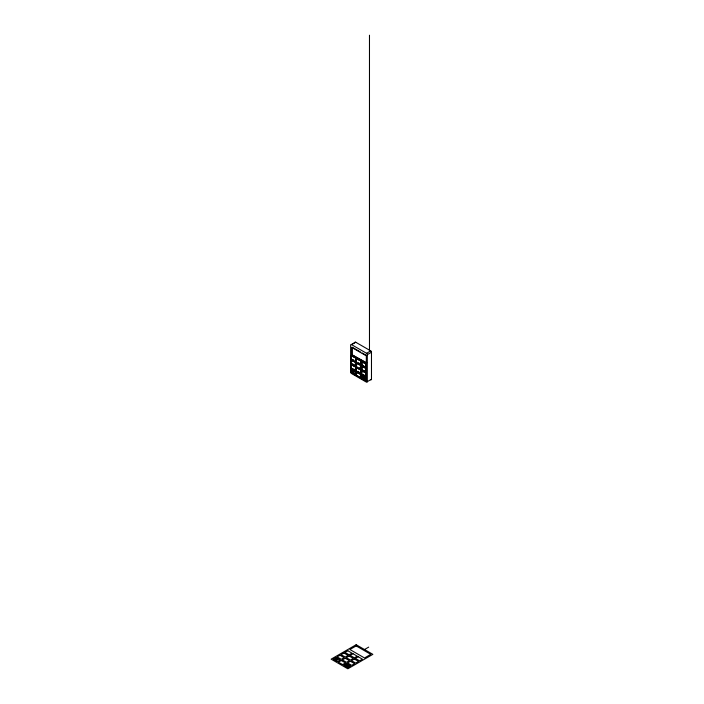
<?xml version="1.0" encoding="UTF-8"?>
<svg xmlns="http://www.w3.org/2000/svg" width="704" height="704" viewBox="0 0 704 704"><rect width="100%" height="100%" fill="white"/><g stroke="black" fill="none" stroke-linecap="round" stroke-linejoin="round"><path stroke-width="1.06" d="M362.63 378.462L363.132 376.948M364.408 379.482L364.901 377.969M351.463 344.511L354.798 342.584A1.346 0.774 60 0 1 355.731 342.232L370.718 350.882A1.091 0.634 60 0 1 371.483 352.22L371.483 379.227A1.223 0.713 60 0 1 370.621 379.729M371.483 379.227L367.312 381.638A1.223 0.713 60 0 1 366.45 382.14L351.463 373.49A1.188 0.686 60 0 1 350.627 372.038L350.627 344.986A1.346 0.774 60 0 1 351.56 344.634L355.731 342.232M351.727 354.64L366.326 363.07L366.326 355.846L351.727 347.415L351.727 354.64L366.749 362.833M351.252 355.784L355.837 357.949L355.423 361.504L351.252 359.093L351.252 355.784L355.837 357.949M351.252 359.093L353.338 359.814M351.252 360.298L355.837 362.463L355.423 366.018L351.252 363.607L351.252 360.298L355.837 362.463M356.47 358.794L361.055 360.958L360.642 364.514L356.47 362.102L356.47 358.794L361.055 360.958M351.56 344.634L366.546 353.285L370.718 350.882M367.312 381.638L367.312 354.622L371.483 352.22M351.252 364.813L355.837 366.986L355.423 370.533L351.252 368.13L351.252 364.813L355.837 366.986M356.47 363.308L361.055 365.473L360.642 369.028L356.47 366.626L356.47 363.308L361.055 365.473M361.68 361.803L366.274 363.968L365.851 367.523L361.68 365.112L361.68 361.803L366.274 363.968M351.252 368.13L355.837 370.295M351.252 369.336L355.837 371.501L355.423 375.056L351.252 372.645L351.252 369.336L355.837 371.501M356.47 367.822L361.055 369.996L360.642 373.551L356.47 371.14L356.47 367.822L361.055 369.996M361.68 365.112L366.274 367.286M361.68 366.318L366.274 368.491L365.851 372.038L361.68 369.635L361.68 366.318L366.274 368.491M352.422 372.522L353.901 371.668M356.47 372.346L361.055 374.51L360.642 378.066L356.47 375.654L356.47 372.346L361.055 374.51M361.68 369.635L366.274 371.8M361.68 370.841L366.274 373.006L365.851 376.561L361.68 374.15L361.68 370.841L366.274 373.006M361.68 374.15L362.102 370.594M361.68 375.355L366.274 377.52L365.851 381.075L361.68 378.664L361.68 375.355L366.274 377.52M361.68 378.664L366.274 380.838M335.526 660.044L337.612 658.838M364.514 649.528L368.694 647.117M345.259 665.359L347.318 664.743M347.028 666.38L349.087 665.764M335.095 659.437L338.043 659.437M360.351 351.912L352.141 347.169L352.141 354.402M362.182 352.968L366.749 355.608M358.556 362.824L361.055 364.276M352.502 363.854L355.837 365.781M359.383 367.822L361.055 368.79M357.72 371.378L361.055 373.305M362.93 374.387L366.274 376.314M362.745 377.054L365.103 378.409M352.123 371.492L354.209 372.698M362.428 378.022L364.786 379.377M352.502 372.882L355.837 374.81M356.884 375.417L360.219 377.344M346.658 664.69L349.017 666.046M335.526 658.838L337.612 660.044M345.338 665.078L347.697 666.442M352.422 370.814L353.901 373.366M369.477 35.2L369.477 350.847M365.851 364.214L365.851 367.523M365.851 368.729L365.851 372.038M365.851 373.243L365.851 376.561M365.851 377.766L365.851 381.075M362.102 361.566L362.102 364.874M362.102 366.08L362.102 369.389M362.102 375.118L362.102 378.426M360.642 361.205L360.642 364.514M360.642 365.719L360.642 369.028M360.642 370.234L360.642 373.551M360.642 374.748L360.642 378.066M355.423 358.186L355.423 361.504M355.423 362.71L355.423 366.018M355.423 367.224L355.423 370.533M355.423 371.738L355.423 375.056M353.162 370.885L353.162 373.296M336.574 658.592L336.574 660.29M366.546 353.285A1.091 0.634 60 0 1 367.312 354.622M356.171 644.714L331.135 659.164L347.829 668.8L372.865 654.35L356.171 644.714M336.09 657.51L333.221 659.164L337.392 661.575L340.261 659.921L336.09 657.51M340.006 655.248L337.137 656.902L341.308 659.314L344.177 657.659L340.006 655.248M343.913 652.995L341.044 654.65L345.224 657.052L348.084 655.398L343.913 652.995M347.829 650.734L344.96 652.388L349.131 654.799L352 653.145L347.829 650.734M356.171 645.911L349.914 649.528L364.514 657.958L370.779 654.35L356.171 645.911M341.308 660.519L338.439 662.174L342.61 664.585L345.479 662.93L341.308 660.519M345.224 658.258L342.355 659.921L346.526 662.323L349.395 660.669L345.224 658.258M349.131 656.005L346.262 657.659L350.434 660.07L353.302 658.407L349.131 656.005M353.047 653.743L350.178 655.398L354.35 657.809L357.218 656.154L353.047 653.743M346.526 663.529L343.658 665.183L347.829 667.594L350.698 665.94L346.526 663.529M350.434 661.276L347.565 662.93L351.736 665.333L354.605 663.678L350.434 661.276M354.35 659.014L351.481 660.669L355.652 663.08L358.521 661.426L354.35 659.014M358.257 656.753L355.388 658.407L359.559 660.818L362.428 659.164L358.257 656.753"/></g></svg>
